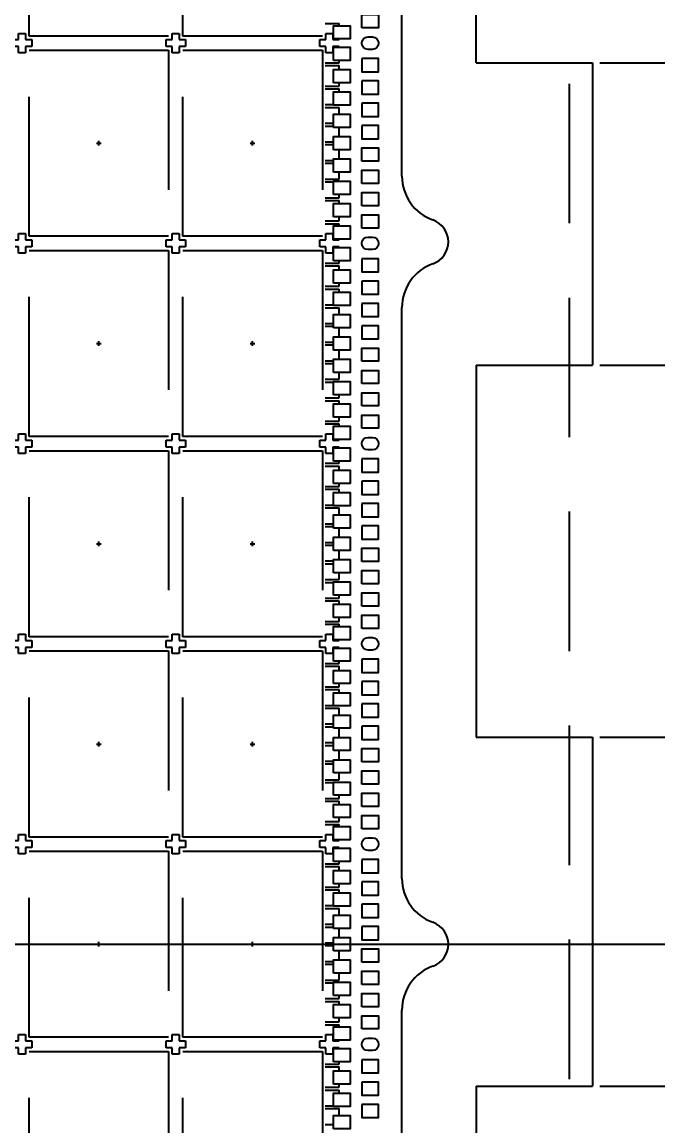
# Model space of a CAD drawing. Header units: millimetres. Extents: x 478.7 to 490.1, y 73.3 to 79.8.
# Drawn here: x 484.002 to 484.857, y 76.355 to 77.838 of the extents above; entities that cross this region are included whole.
import ezdxf

# ---------------------------------------------------------------- set-up
doc = ezdxf.new("R2010")
doc.units = ezdxf.units.MM
doc.header["$LTSCALE"] = 0.5
doc.header["$PDMODE"] = 98
for name, pattern in [('CENTER', [50.8, 31.75, -6.35, 6.35, -6.35]), ('HIDDEN', [0.375, 0.25, -0.125]), ('PHANTOM', [2.5, 1.25, -0.25, 0.25, -0.25, 0.25, -0.25])]:
    doc.linetypes.add(name, pattern=pattern)
for name, color, linetype in [('1D', 4, 'Continuous'), ('BTM', 7, 'HIDDEN'), ('CEN', 2, 'CENTER'), ('DIM', 3, 'Continuous'), ('PKG', 1, 'PHANTOM')]:
    doc.layers.add(name, color=color, linetype=linetype)
doc.styles.add('SIMPLEX', font='simplex.shx', dxfattribs={"bigfont": 'AllInOneBig.shx'})
doc.dimstyles.new('Standard2', dxfattribs={"dimtxt": 0.08, "dimasz": 0.08, "dimexe": 0.01, "dimexo": 0.01, "dimgap": 0.015, "dimtad": 1, "dimdec": 3, "dimlfac": 16, "dimrnd": 0.0005, "dimzin": 1, "dimtxsty": 'SIMPLEX', "dimcen": 0.01, "dimclrd": 256, "dimclre": 256, "dimclrt": 256, "dimazin": 3, "dimtp": 0.03, "dimtm": 0.05, "dimtfac": 0.8, "dimtdec": 3, "dimtmove": 0, "dimatfit": 3, "dimfxl": 0.05, "dimtzin": 4, "dimlwd": -1, "dimlwe": -1})

# ---------------------------------------------------------------- blocks, each defined once
blk = doc.blocks.new('*U22')
at = {"layer": 'CEN', "ltscale": 0.005}
for p, q in [((-0.003125, 0), (0.003125, 0)), ((0, -0.003125), (0, 0.003125))]:
    blk.add_line(p, q, dxfattribs=at)
at = {"layer": 'PKG', "ltscale": 0.3}
blk.add_lwpolyline([(-0.09375, 0.125), (0.09375, 0.125), (0.09375, -0.125), (-0.09375, -0.125)], close=True, dxfattribs=at)
blk = doc.blocks.new('*U23')
at = {"layer": 'DIM', "color": 0, "linetype": 'ByBlock', "lineweight": -2, "transparency": 16777216}
for p in [(3.0984, 2.9597), (3.305, 2.9597), (3.0984, 2.6906), (3.305, 2.6906), (3.0984, 2.4216), (3.305, 2.4216), (3.0984, 2.1525), (3.305, 2.1525), (3.0984, 1.8834), (3.305, 1.8834), (3.0984, 1.6144), (3.305, 1.6144), (3.0984, 1.3453), (3.305, 1.3453)]:
    blk.add_blockref('*U22', p, dxfattribs=at)
blk = doc.blocks.new('*D52')
at = {"layer": 'Defpoints', "color": 0, "ltscale": 0.1, "transparency": 16777216}
for p in [(484.5439, 78.5177), (486.111, 78.5177), (484.5439, 74.6802)]:
    blk.add_point(p, dxfattribs=at)
at = {"layer": 'DIM', "linetype": 'ByBlock', "ltscale": 0.1, "transparency": 16777216}
for p, q in [((484.5539, 78.5177), (486.121, 78.5177)), ((486.111, 78.4377), (486.111, 77.4196)), ((486.111, 74.7602), (486.111, 75.7782)), ((484.5539, 74.6802), (486.121, 74.6802))]:
    blk.add_line(p, q, dxfattribs=at)
at = {"layer": 'DIM', "ltscale": 0.1, "transparency": 16777216}
for points in [[(486.0977, 78.4377), (486.1244, 78.4377), (486.111, 78.5177)], [(486.0977, 74.7602), (486.1244, 74.7602), (486.111, 74.6802)]]:
    blk.add_solid(points, dxfattribs=at)
at = {"layer": 'DIM', "ltscale": 0.1, "transparency": 16777216, "insert": (486.111, 76.5989), "char_height": 0.08, "attachment_point": 5, "rotation": 90, "style": 'SIMPLEX'}
blk.add_mtext('\\A1;59.300X61.400(MOLD PKG)', dxfattribs=at)
blk = doc.blocks.new('*D24')
at = {"layer": 'Defpoints', "color": 0, "ltscale": 0.1, "transparency": 16777216}
for p in [(482.718, 76.5989), (482.718, 76.5989), (485.2113, 76.5989)]:
    blk.add_point(p, dxfattribs=at)
at = {"layer": 'DIM', "ltscale": 0.1, "transparency": 16777216}
blk.add_line((482.728, 76.5989), (485.2113, 76.5989), dxfattribs=at)
at = {"layer": 'DIM', "ltscale": 0.1, "transparency": 16777216, "insert": (485.3863, 76.5989), "char_height": 0.08, "attachment_point": 5, "style": 'SIMPLEX'}
blk.add_mtext('\\A1;0.000', dxfattribs=at)
blk = doc.blocks.new('*D55')
at = {"layer": 'Defpoints', "color": 0, "ltscale": 0.1, "transparency": 16777216}
for p in [(484.7687, 78.2833), (485.2113, 78.2833), (482.6595, 76.5989)]:
    blk.add_point(p, dxfattribs=at)
at = {"layer": 'DIM', "ltscale": 0.1, "transparency": 16777216}
blk.add_line((484.7787, 78.2833), (485.2113, 78.2833), dxfattribs=at)
at = {"layer": 'DIM', "ltscale": 0.1, "transparency": 16777216, "insert": (485.4244, 78.2833), "char_height": 0.08, "attachment_point": 5, "style": 'SIMPLEX'}
blk.add_mtext('\\A1;26.950', dxfattribs=at)
blk = doc.blocks.new('*D56')
at = {"layer": 'Defpoints', "color": 0, "ltscale": 0.1, "transparency": 16777216}
for p in [(484.7687, 77.7833), (485.2113, 77.7833), (482.6595, 76.5989)]:
    blk.add_point(p, dxfattribs=at)
at = {"layer": 'DIM', "ltscale": 0.1, "transparency": 16777216}
blk.add_line((484.7787, 77.7833), (485.2113, 77.7833), dxfattribs=at)
at = {"layer": 'DIM', "ltscale": 0.1, "transparency": 16777216, "insert": (485.4168, 77.7833), "char_height": 0.08, "attachment_point": 5, "style": 'SIMPLEX'}
blk.add_mtext('\\A1;18.950', dxfattribs=at)
blk = doc.blocks.new('*D57')
at = {"layer": 'Defpoints', "color": 0, "ltscale": 0.1, "transparency": 16777216}
for p in [(484.7687, 77.377), (485.2113, 77.377), (482.6595, 76.5989)]:
    blk.add_point(p, dxfattribs=at)
at = {"layer": 'DIM', "ltscale": 0.1, "transparency": 16777216}
blk.add_line((484.7787, 77.377), (485.2113, 77.377), dxfattribs=at)
at = {"layer": 'DIM', "ltscale": 0.1, "transparency": 16777216, "insert": (485.4168, 77.377), "char_height": 0.08, "attachment_point": 5, "style": 'SIMPLEX'}
blk.add_mtext('\\A1;12.450', dxfattribs=at)
blk = doc.blocks.new('*D58')
at = {"layer": 'Defpoints', "color": 0, "ltscale": 0.1, "transparency": 16777216}
for p in [(484.7687, 76.877), (485.2113, 76.877), (482.6595, 76.5989)]:
    blk.add_point(p, dxfattribs=at)
at = {"layer": 'DIM', "ltscale": 0.1, "transparency": 16777216}
blk.add_line((484.7787, 76.877), (485.2113, 76.877), dxfattribs=at)
at = {"layer": 'DIM', "ltscale": 0.1, "transparency": 16777216, "insert": (485.3863, 76.877), "char_height": 0.08, "attachment_point": 5, "style": 'SIMPLEX'}
blk.add_mtext('\\A1;4.450', dxfattribs=at)
blk = doc.blocks.new('*D59')
at = {"layer": 'Defpoints', "color": 0, "ltscale": 0.1, "transparency": 16777216}
for p in [(482.6595, 76.5989), (484.7687, 75.9083), (485.2113, 75.9083)]:
    blk.add_point(p, dxfattribs=at)
at = {"layer": 'DIM', "ltscale": 0.1, "transparency": 16777216}
blk.add_line((484.7787, 75.9083), (485.2113, 75.9083), dxfattribs=at)
at = {"layer": 'DIM', "ltscale": 0.1, "transparency": 16777216, "insert": (485.4092, 75.9083), "char_height": 0.08, "attachment_point": 5, "style": 'SIMPLEX'}
blk.add_mtext('\\A1;11.050', dxfattribs=at)
blk = doc.blocks.new('*D60')
at = {"layer": 'Defpoints', "color": 0, "ltscale": 0.1, "transparency": 16777216}
for p in [(482.6595, 76.5989), (484.7687, 76.4083), (485.2113, 76.4083)]:
    blk.add_point(p, dxfattribs=at)
at = {"layer": 'DIM', "ltscale": 0.1, "transparency": 16777216}
blk.add_line((484.7787, 76.4083), (485.2113, 76.4083), dxfattribs=at)
at = {"layer": 'DIM', "ltscale": 0.1, "transparency": 16777216, "insert": (485.3863, 76.4083), "char_height": 0.08, "attachment_point": 5, "style": 'SIMPLEX'}
blk.add_mtext('\\A1;3.050', dxfattribs=at)
blk = doc.blocks.new('*D61')
at = {"layer": 'Defpoints', "color": 0, "ltscale": 0.1, "transparency": 16777216}
for p in [(485.2113, 78.9061), (484.6437, 78.8302), (482.6595, 76.5989)]:
    blk.add_point(p, dxfattribs=at)
at = {"layer": 'DIM', "ltscale": 0.1, "transparency": 16777216}
for p, q in [((484.8913, 78.8302), (485.0513, 78.9061)), ((485.0513, 78.9061), (485.2113, 78.9061)), ((484.6537, 78.8302), (484.8913, 78.8302))]:
    blk.add_line(p, q, dxfattribs=at)
at = {"layer": 'DIM', "ltscale": 0.1, "transparency": 16777216, "insert": (485.4244, 78.9061), "char_height": 0.08, "attachment_point": 5, "style": 'SIMPLEX'}
blk.add_mtext('\\A1;35.700', dxfattribs=at)
blk = doc.blocks.new('*D62')
at = {"layer": 'Defpoints', "color": 0, "ltscale": 0.1, "transparency": 16777216}
for p in [(485.2113, 78.7961), (484.5119, 78.7364), (482.6595, 76.5989)]:
    blk.add_point(p, dxfattribs=at)
at = {"layer": 'DIM', "ltscale": 0.1, "transparency": 16777216}
for p, q in [((484.8913, 78.7364), (485.0513, 78.7961)), ((485.0513, 78.7961), (485.2113, 78.7961)), ((484.5219, 78.7364), (484.8913, 78.7364))]:
    blk.add_line(p, q, dxfattribs=at)
at = {"layer": 'DIM', "ltscale": 0.1, "transparency": 16777216, "insert": (485.4244, 78.7961), "char_height": 0.08, "attachment_point": 5, "style": 'SIMPLEX'}
blk.add_mtext('\\A1;34.200', dxfattribs=at)
blk = doc.blocks.new('*D63')
at = {"layer": 'Defpoints', "color": 0, "ltscale": 0.1, "transparency": 16777216}
for p in [(485.2113, 78.6864), (484.6437, 78.6364), (482.6595, 76.5989)]:
    blk.add_point(p, dxfattribs=at)
at = {"layer": 'DIM', "ltscale": 0.1, "transparency": 16777216}
for p, q in [((484.8913, 78.6364), (485.0513, 78.6864)), ((485.0513, 78.6864), (485.2113, 78.6864)), ((484.6537, 78.6364), (484.8913, 78.6364))]:
    blk.add_line(p, q, dxfattribs=at)
at = {"layer": 'DIM', "ltscale": 0.1, "transparency": 16777216, "insert": (485.4244, 78.6864), "char_height": 0.08, "attachment_point": 5, "style": 'SIMPLEX'}
blk.add_mtext('\\A1;32.600', dxfattribs=at)
blk = doc.blocks.new('*D64')
at = {"layer": 'Defpoints', "color": 0, "ltscale": 0.1, "transparency": 16777216}
for p in [(482.6595, 76.5989), (484.6437, 74.5989), (485.2113, 74.5489)]:
    blk.add_point(p, dxfattribs=at)
at = {"layer": 'DIM', "ltscale": 0.1, "transparency": 16777216}
for p, q in [((484.6537, 74.5989), (484.8913, 74.5989)), ((484.8913, 74.5989), (485.0513, 74.5489)), ((485.0513, 74.5489), (485.2113, 74.5489))]:
    blk.add_line(p, q, dxfattribs=at)
at = {"layer": 'DIM', "ltscale": 0.1, "transparency": 16777216, "insert": (485.4244, 74.5489), "char_height": 0.08, "attachment_point": 5, "style": 'SIMPLEX'}
blk.add_mtext('\\A1;32.000', dxfattribs=at)
blk = doc.blocks.new('*D65')
at = {"layer": 'Defpoints', "color": 0, "ltscale": 0.1, "transparency": 16777216}
for p in [(484.7687, 79.3616), (484.7687, 78.758), (482.6595, 76.5989)]:
    blk.add_point(p, dxfattribs=at)
at = {"layer": 'DIM', "ltscale": 0.1, "transparency": 16777216}
blk.add_line((484.7687, 78.768), (484.7687, 79.3616), dxfattribs=at)
at = {"layer": 'DIM', "ltscale": 0.1, "transparency": 16777216, "insert": (484.7687, 79.5747), "char_height": 0.08, "attachment_point": 5, "rotation": 90, "style": 'SIMPLEX'}
blk.add_mtext('\\A1;33.747', dxfattribs=at)
blk = doc.blocks.new('*D66')
at = {"layer": 'Defpoints', "color": 0, "ltscale": 0.1, "transparency": 16777216}
for p in [(484.6437, 79.3616), (484.6437, 78.8302), (482.6595, 76.5989)]:
    blk.add_point(p, dxfattribs=at)
at = {"layer": 'DIM', "ltscale": 0.1, "transparency": 16777216}
blk.add_line((484.6437, 78.8402), (484.6437, 79.3616), dxfattribs=at)
at = {"layer": 'DIM', "ltscale": 0.1, "transparency": 16777216, "insert": (484.6437, 79.5671), "char_height": 0.08, "attachment_point": 5, "rotation": 90, "style": 'SIMPLEX'}
blk.add_mtext('\\A1;31.747', dxfattribs=at)
blk = doc.blocks.new('*D67')
at = {"layer": 'Defpoints', "color": 0, "ltscale": 0.1, "transparency": 16777216}
for p in [(484.3962, 79.3616), (484.4562, 78.7446), (482.6595, 76.5989)]:
    blk.add_point(p, dxfattribs=at)
at = {"layer": 'DIM', "ltscale": 0.1, "transparency": 16777216}
for p, q in [((484.3962, 79.2016), (484.3962, 79.3616)), ((484.4562, 79.0416), (484.3962, 79.2016)), ((484.4562, 78.7546), (484.4562, 79.0416))]:
    blk.add_line(p, q, dxfattribs=at)
at = {"layer": 'DIM', "ltscale": 0.1, "transparency": 16777216, "insert": (484.3962, 79.5747), "char_height": 0.08, "attachment_point": 5, "rotation": 90, "style": 'SIMPLEX'}
blk.add_mtext('\\A1;28.747', dxfattribs=at)
blk = doc.blocks.new('*D31')
at = {"layer": 'Defpoints', "color": 0, "ltscale": 0.1, "transparency": 16777216}
for p in [(482.6595, 76.5989), (484.6437, 74.5989), (484.6437, 74.0824)]:
    blk.add_point(p, dxfattribs=at)
at = {"layer": 'DIM', "ltscale": 0.1, "transparency": 16777216}
blk.add_line((484.6437, 74.5889), (484.6437, 74.0824), dxfattribs=at)
at = {"layer": 'DIM', "ltscale": 0.1, "transparency": 16777216, "insert": (484.6437, 73.8769), "char_height": 0.08, "attachment_point": 5, "rotation": 90, "style": 'SIMPLEX'}
blk.add_mtext('\\A1;31.747', dxfattribs=at)
blk = doc.blocks.new('*D85')
at = {"layer": 'Defpoints', "color": 0, "ltscale": 0.1, "transparency": 16777216}
for p in [(482.6595, 76.5989), (484.6124, 75.9083), (484.5144, 74.0824)]:
    blk.add_point(p, dxfattribs=at)
at = {"layer": 'DIM', "ltscale": 0.1, "transparency": 16777216}
for p, q in [((484.6124, 75.8983), (484.6124, 74.4024)), ((484.6124, 74.4024), (484.5144, 74.2424)), ((484.5144, 74.2424), (484.5144, 74.0824))]:
    blk.add_line(p, q, dxfattribs=at)
at = {"layer": 'DIM', "ltscale": 0.1, "transparency": 16777216, "insert": (484.5144, 73.8769), "char_height": 0.08, "attachment_point": 5, "rotation": 90, "style": 'SIMPLEX'}
blk.add_mtext('\\A1;31.247', dxfattribs=at)
blk = doc.blocks.new('*D86')
at = {"layer": 'Defpoints', "color": 0, "ltscale": 0.1, "transparency": 16777216}
for p in [(484.7374, 78.6177), (486.4786, 78.6177), (484.7374, 74.6177)]:
    blk.add_point(p, dxfattribs=at)
at = {"layer": 'DIM', "ltscale": 0.1, "transparency": 16777216}
for p, q in [((484.7474, 78.6177), (486.4886, 78.6177)), ((486.4786, 78.5377), (486.4786, 77.4689)), ((486.4786, 74.6977), (486.4786, 75.7665)), ((484.7474, 74.6177), (486.4886, 74.6177))]:
    blk.add_line(p, q, dxfattribs=at)
for points in [[(486.4653, 78.5377), (486.4919, 78.5377), (486.4786, 78.6177)], [(486.4653, 74.6977), (486.4919, 74.6977), (486.4786, 74.6177)]]:
    blk.add_solid(points, dxfattribs=at)
at = {"layer": 'DIM', "ltscale": 0.1, "transparency": 16777216, "insert": (486.4786, 76.6177), "char_height": 0.08, "attachment_point": 5, "rotation": 90, "style": 'SIMPLEX'}
blk.add_mtext('\\A1;64.000%%P0.500(TAPE WIDTH)', dxfattribs=at)

msp = doc.modelspace()

# ---------------------------------------------------------------- linework, layer by layer
at = {"color": 2, "linetype": 'HIDDEN', "ltscale": 1.5}
msp.add_line((484.737441, 78.617661), (484.737441, 74.617661), dxfattribs=at)
at = {"color": 0}
for p, q in [((484.612441, 77.783286), (484.612441, 78.283286)), ((484.612441, 77.783286), (484.768691, 77.783286)), ((484.612441, 77.377036), (484.768691, 77.377036)), ((484.612441, 77.377036), (484.612441, 76.877036)), ((484.612441, 76.877036), (484.768691, 76.877036)), ((484.768691, 76.877036), (484.768691, 76.408286)), ((484.612441, 76.408286), (484.768691, 76.408286)), ((484.612441, 76.408286), (484.612441, 75.908286))]:
    msp.add_line(p, q, dxfattribs=at)
msp.add_line((484.768691, 77.783286), (484.768691, 77.377036))
at = {"ltscale": 0.03}
for points in [[(484.458723, 77.830318), (484.458723, 77.84813), (484.481379, 77.84813), (484.481379, 77.830318)], [(484.42091, 77.815318), (484.42091, 77.83313), (484.443098, 77.83313), (484.443098, 77.815318)], [(484.42091, 77.786255), (484.42091, 77.804068), (484.443098, 77.804068), (484.443098, 77.786255)], [(484.458723, 77.789068), (484.458723, 77.771255), (484.481379, 77.771255), (484.481379, 77.789068)], [(484.42091, 77.756255), (484.42091, 77.774068), (484.443098, 77.774068), (484.443098, 77.756255)], [(484.458723, 77.759068), (484.458723, 77.741255), (484.481379, 77.741255), (484.481379, 77.759068)], [(484.42091, 77.726255), (484.42091, 77.744068), (484.443098, 77.744068), (484.443098, 77.726255)], [(484.458723, 77.729068), (484.458723, 77.711255), (484.481379, 77.711255), (484.481379, 77.729068)], [(484.42091, 77.696255), (484.42091, 77.714068), (484.443098, 77.714068), (484.443098, 77.696255)], [(484.458723, 77.699068), (484.458723, 77.681255), (484.481379, 77.681255), (484.481379, 77.699068)], [(484.42091, 77.666255), (484.42091, 77.684068), (484.443098, 77.684068), (484.443098, 77.666255)], [(484.458723, 77.651255), (484.458723, 77.669068), (484.481379, 77.669068), (484.481379, 77.651255)], [(484.42091, 77.636255), (484.42091, 77.654068), (484.443098, 77.654068), (484.443098, 77.636255)], [(484.458723, 77.621255), (484.458723, 77.639068), (484.481379, 77.639068), (484.481379, 77.621255)], [(484.42091, 77.606255), (484.42091, 77.624068), (484.443098, 77.624068), (484.443098, 77.606255)], [(484.458723, 77.591255), (484.458723, 77.609068), (484.481379, 77.609068), (484.481379, 77.591255)], [(484.42091, 77.576255), (484.42091, 77.594068), (484.443098, 77.594068), (484.443098, 77.576255)], [(484.458723, 77.561255), (484.458723, 77.579068), (484.481379, 77.579068), (484.481379, 77.561255)], [(484.42091, 77.546255), (484.42091, 77.564068), (484.443098, 77.564068), (484.443098, 77.546255)], [(484.42091, 77.517193), (484.42091, 77.535005), (484.443098, 77.535005), (484.443098, 77.517193)], [(484.458723, 77.520005), (484.458723, 77.502193), (484.481379, 77.502193), (484.481379, 77.520005)], [(484.42091, 77.487193), (484.42091, 77.505005), (484.443098, 77.505005), (484.443098, 77.487193)], [(484.458723, 77.490005), (484.458723, 77.472193), (484.481379, 77.472193), (484.481379, 77.490005)], [(484.42091, 77.457193), (484.42091, 77.475005), (484.443098, 77.475005), (484.443098, 77.457193)], [(484.458723, 77.460005), (484.458723, 77.442193), (484.481379, 77.442193), (484.481379, 77.460005)], [(484.42091, 77.427193), (484.42091, 77.445005), (484.443098, 77.445005), (484.443098, 77.427193)], [(484.458723, 77.430005), (484.458723, 77.412193), (484.481379, 77.412193), (484.481379, 77.430005)], [(484.42091, 77.397193), (484.42091, 77.415005), (484.443098, 77.415005), (484.443098, 77.397193)], [(484.458723, 77.382193), (484.458723, 77.400005), (484.481379, 77.400005), (484.481379, 77.382193)], [(484.42091, 77.367193), (484.42091, 77.385005), (484.443098, 77.385005), (484.443098, 77.367193)], [(484.458723, 77.352193), (484.458723, 77.370005), (484.481379, 77.370005), (484.481379, 77.352193)], [(484.42091, 77.337193), (484.42091, 77.355005), (484.443098, 77.355005), (484.443098, 77.337193)], [(484.458723, 77.322193), (484.458723, 77.340005), (484.481379, 77.340005), (484.481379, 77.322193)], [(484.42091, 77.307193), (484.42091, 77.325005), (484.443098, 77.325005), (484.443098, 77.307193)], [(484.458723, 77.292193), (484.458723, 77.310005), (484.481379, 77.310005), (484.481379, 77.292193)], [(484.42091, 77.277193), (484.42091, 77.295005), (484.443098, 77.295005), (484.443098, 77.277193)], [(484.42091, 77.24813), (484.42091, 77.265943), (484.443098, 77.265943), (484.443098, 77.24813)], [(484.458723, 77.250943), (484.458723, 77.23313), (484.481379, 77.23313), (484.481379, 77.250943)], [(484.42091, 77.21813), (484.42091, 77.235943), (484.443098, 77.235943), (484.443098, 77.21813)], [(484.458723, 77.220943), (484.458723, 77.20313), (484.481379, 77.20313), (484.481379, 77.220943)], [(484.42091, 77.18813), (484.42091, 77.205943), (484.443098, 77.205943), (484.443098, 77.18813)], [(484.458723, 77.190943), (484.458723, 77.17313), (484.481379, 77.17313), (484.481379, 77.190943)], [(484.42091, 77.15813), (484.42091, 77.175943), (484.443098, 77.175943), (484.443098, 77.15813)], [(484.458723, 77.160943), (484.458723, 77.14313), (484.481379, 77.14313), (484.481379, 77.160943)], [(484.42091, 77.12813), (484.42091, 77.145943), (484.443098, 77.145943), (484.443098, 77.12813)], [(484.458723, 77.11313), (484.458723, 77.130943), (484.481379, 77.130943), (484.481379, 77.11313)], [(484.42091, 77.09813), (484.42091, 77.115943), (484.443098, 77.115943), (484.443098, 77.09813)], [(484.458723, 77.08313), (484.458723, 77.100943), (484.481379, 77.100943), (484.481379, 77.08313)], [(484.42091, 77.06813), (484.42091, 77.085943), (484.443098, 77.085943), (484.443098, 77.06813)], [(484.458723, 77.05313), (484.458723, 77.070943), (484.481379, 77.070943), (484.481379, 77.05313)], [(484.42091, 77.03813), (484.42091, 77.055943), (484.443098, 77.055943), (484.443098, 77.03813)], [(484.458723, 77.02313), (484.458723, 77.040943), (484.481379, 77.040943), (484.481379, 77.02313)], [(484.42091, 77.00813), (484.42091, 77.025943), (484.443098, 77.025943), (484.443098, 77.00813)], [(484.42091, 76.979068), (484.42091, 76.99688), (484.443098, 76.99688), (484.443098, 76.979068)], [(484.458723, 76.98188), (484.458723, 76.964068), (484.481379, 76.964068), (484.481379, 76.98188)], [(484.42091, 76.949068), (484.42091, 76.96688), (484.443098, 76.96688), (484.443098, 76.949068)], [(484.458723, 76.95188), (484.458723, 76.934068), (484.481379, 76.934068), (484.481379, 76.95188)], [(484.42091, 76.919068), (484.42091, 76.93688), (484.443098, 76.93688), (484.443098, 76.919068)], [(484.458723, 76.92188), (484.458723, 76.904068), (484.481379, 76.904068), (484.481379, 76.92188)], [(484.42091, 76.889068), (484.42091, 76.90688), (484.443098, 76.90688), (484.443098, 76.889068)], [(484.458723, 76.89188), (484.458723, 76.874068), (484.481379, 76.874068), (484.481379, 76.89188)], [(484.42091, 76.859068), (484.42091, 76.87688), (484.443098, 76.87688), (484.443098, 76.859068)], [(484.458723, 76.844068), (484.458723, 76.86188), (484.481379, 76.86188), (484.481379, 76.844068)], [(484.42091, 76.829068), (484.42091, 76.84688), (484.443098, 76.84688), (484.443098, 76.829068)], [(484.458723, 76.814068), (484.458723, 76.83188), (484.481379, 76.83188), (484.481379, 76.814068)], [(484.42091, 76.799068), (484.42091, 76.81688), (484.443098, 76.81688), (484.443098, 76.799068)], [(484.458723, 76.784068), (484.458723, 76.80188), (484.481379, 76.80188), (484.481379, 76.784068)], [(484.42091, 76.769068), (484.42091, 76.78688), (484.443098, 76.78688), (484.443098, 76.769068)], [(484.458723, 76.754068), (484.458723, 76.77188), (484.481379, 76.77188), (484.481379, 76.754068)], [(484.42091, 76.739068), (484.42091, 76.75688), (484.443098, 76.75688), (484.443098, 76.739068)], [(484.42091, 76.710005), (484.42091, 76.727818), (484.443098, 76.727818), (484.443098, 76.710005)], [(484.458723, 76.712818), (484.458723, 76.695005), (484.481379, 76.695005), (484.481379, 76.712818)], [(484.42091, 76.680005), (484.42091, 76.697818), (484.443098, 76.697818), (484.443098, 76.680005)], [(484.458723, 76.682818), (484.458723, 76.665005), (484.481379, 76.665005), (484.481379, 76.682818)], [(484.42091, 76.650005), (484.42091, 76.667818), (484.443098, 76.667818), (484.443098, 76.650005)], [(484.458723, 76.652818), (484.458723, 76.635005), (484.481379, 76.635005), (484.481379, 76.652818)], [(484.42091, 76.620005), (484.42091, 76.637818), (484.443098, 76.637818), (484.443098, 76.620005)], [(484.458723, 76.622818), (484.458723, 76.605005), (484.481379, 76.605005), (484.481379, 76.622818)], [(484.42091, 76.590005), (484.42091, 76.607818), (484.443098, 76.607818), (484.443098, 76.590005)], [(484.458723, 76.575005), (484.458723, 76.592818), (484.481379, 76.592818), (484.481379, 76.575005)], [(484.42091, 76.560005), (484.42091, 76.577818), (484.443098, 76.577818), (484.443098, 76.560005)], [(484.458723, 76.545005), (484.458723, 76.562818), (484.481379, 76.562818), (484.481379, 76.545005)], [(484.42091, 76.530005), (484.42091, 76.547818), (484.443098, 76.547818), (484.443098, 76.530005)], [(484.458723, 76.515005), (484.458723, 76.532818), (484.481379, 76.532818), (484.481379, 76.515005)], [(484.42091, 76.500005), (484.42091, 76.517818), (484.443098, 76.517818), (484.443098, 76.500005)], [(484.458723, 76.485005), (484.458723, 76.502818), (484.481379, 76.502818), (484.481379, 76.485005)], [(484.42091, 76.470005), (484.42091, 76.487818), (484.443098, 76.487818), (484.443098, 76.470005)], [(484.42091, 76.440943), (484.42091, 76.458755), (484.443098, 76.458755), (484.443098, 76.440943)], [(484.458723, 76.443755), (484.458723, 76.425943), (484.481379, 76.425943), (484.481379, 76.443755)], [(484.42091, 76.410943), (484.42091, 76.428755), (484.443098, 76.428755), (484.443098, 76.410943)], [(484.458723, 76.413755), (484.458723, 76.395943), (484.481379, 76.395943), (484.481379, 76.413755)], [(484.42091, 76.380943), (484.42091, 76.398755), (484.443098, 76.398755), (484.443098, 76.380943)], [(484.458723, 76.383755), (484.458723, 76.365943), (484.481379, 76.365943), (484.481379, 76.383755)], [(484.42091, 76.350943), (484.42091, 76.368755), (484.443098, 76.368755), (484.443098, 76.350943)]]:
    msp.add_lwpolyline(points, close=True, dxfattribs=at)
for points in [[(484.458723, 77.809693), (484.458723, 77.809693, -0.41421356), (484.46716, 77.81813), (484.472941, 77.81813, -0.41421356), (484.481379, 77.809693), (484.481379, 77.809693, -0.41421356), (484.472941, 77.801255), (484.46716, 77.801255, -0.41421356)], [(484.458723, 77.54063), (484.458723, 77.54063, -0.41421356), (484.46716, 77.549068), (484.472941, 77.549068, -0.41421356), (484.481379, 77.54063), (484.481379, 77.54063, -0.41421356), (484.472941, 77.532193), (484.46716, 77.532193, -0.41421356)], [(484.458723, 77.271568), (484.458723, 77.271568, -0.41421356), (484.46716, 77.280005), (484.472941, 77.280005, -0.41421356), (484.481379, 77.271568), (484.481379, 77.271568, -0.41421356), (484.472941, 77.26313), (484.46716, 77.26313, -0.41421356)], [(484.458723, 77.002505), (484.458723, 77.002505, -0.41421356), (484.46716, 77.010943), (484.472941, 77.010943, -0.41421356), (484.481379, 77.002505), (484.481379, 77.002505, -0.41421356), (484.472941, 76.994068), (484.46716, 76.994068, -0.41421356)], [(484.458723, 76.733443), (484.458723, 76.733443, -0.41421356), (484.46716, 76.74188), (484.472941, 76.74188, -0.41421356), (484.481379, 76.733443), (484.481379, 76.733443, -0.41421356), (484.472941, 76.725005), (484.46716, 76.725005, -0.41421356)], [(484.458723, 76.46438), (484.458723, 76.46438, -0.41421356), (484.46716, 76.472818), (484.472941, 76.472818, -0.41421356), (484.481379, 76.46438), (484.481379, 76.46438, -0.41421356), (484.472941, 76.455943), (484.46716, 76.455943, -0.41421356)]]:
    msp.add_lwpolyline(points, format="xyb", close=True, dxfattribs=at)
at = {"layer": '1D', "linetype": 'CENTER'}
for p, q in [((484.512629, 77.63105), (484.512629, 78.398023)), ((484.512629, 76.6873), (484.512629, 77.454273))]:
    msp.add_line(p, q, dxfattribs=at)
at = {"layer": '1D'}
msp.add_line((484.512629, 75.74355), (484.512629, 76.510523), dxfattribs=at)
for centre, radius, start, end in [((484.575129, 77.63105), 0.0625, 180, 250.528779), ((484.543879, 77.542661), 0.03125, 289.471221, 70.528779), ((484.575129, 77.454273), 0.0625, 109.471221, 180), ((484.575129, 76.6873), 0.0625, 180, 250.528779), ((484.543879, 76.598911), 0.03125, 289.471221, 70.528779), ((484.575129, 76.510523), 0.0625, 109.471221, 180)]:
    msp.add_arc(centre, radius, start, end, dxfattribs=at)
at = {"layer": 'BTM', "ltscale": 0.03}
for p, q in [((484.40966, 77.836099), (484.42841, 77.836099)), ((484.42841, 77.83313), (484.42841, 77.836099)), ((484.40966, 77.783286), (484.42841, 77.783286)), ((484.40966, 77.779536), (484.42841, 77.779536)), ((484.42841, 77.783286), (484.42841, 77.786255)), ((484.42841, 77.774068), (484.42841, 77.779536)), ((484.40966, 77.752036), (484.42841, 77.752036)), ((484.42841, 77.752036), (484.42841, 77.756255)), ((484.40966, 77.748286), (484.42841, 77.748286)), ((484.42841, 77.744068), (484.42841, 77.748286)), ((484.40966, 77.727036), (484.42091, 77.727036)), ((484.40966, 77.723286), (484.42841, 77.723286)), ((484.42841, 77.714068), (484.42841, 77.723286)), ((484.40966, 77.702036), (484.42091, 77.702036)), ((484.40966, 77.698286), (484.42091, 77.698286)), ((484.42841, 77.684068), (484.42841, 77.696255)), ((484.40966, 77.677036), (484.42091, 77.677036)), ((484.40966, 77.673286), (484.42091, 77.673286)), ((484.42841, 77.654068), (484.42841, 77.666255)), ((484.40966, 77.652036), (484.42091, 77.652036)), ((484.40966, 77.648286), (484.42091, 77.648286)), ((484.42841, 77.627036), (484.42841, 77.636255)), ((484.40966, 77.627036), (484.42841, 77.627036)), ((484.40966, 77.623286), (484.42091, 77.623286)), ((484.40966, 77.602036), (484.42841, 77.602036)), ((484.42841, 77.602036), (484.42841, 77.606255)), ((484.40966, 77.598286), (484.42841, 77.598286)), ((484.42841, 77.594068), (484.42841, 77.598286)), ((484.42841, 77.570786), (484.42841, 77.576255)), ((484.40966, 77.570786), (484.42841, 77.570786)), ((484.40966, 77.567036), (484.42841, 77.567036)), ((484.42841, 77.564068), (484.42841, 77.567036)), ((484.40966, 77.514224), (484.42841, 77.514224)), ((484.42841, 77.514224), (484.42841, 77.517193)), ((484.40966, 77.510474), (484.42841, 77.510474)), ((484.42841, 77.505005), (484.42841, 77.510474)), ((484.40966, 77.482974), (484.42841, 77.482974)), ((484.42841, 77.482974), (484.42841, 77.487193)), ((484.40966, 77.479224), (484.42841, 77.479224)), ((484.42841, 77.475005), (484.42841, 77.479224)), ((484.40966, 77.457974), (484.42091, 77.457974)), ((484.40966, 77.454224), (484.42841, 77.454224)), ((484.42841, 77.445005), (484.42841, 77.454224)), ((484.40966, 77.432974), (484.42091, 77.432974)), ((484.40966, 77.429224), (484.42091, 77.429224)), ((484.42841, 77.415005), (484.42841, 77.427193)), ((484.40966, 77.407974), (484.42091, 77.407974)), ((484.40966, 77.404224), (484.42091, 77.404224)), ((484.42841, 77.385005), (484.42841, 77.397193)), ((484.40966, 77.382974), (484.42091, 77.382974)), ((484.40966, 77.379224), (484.42091, 77.379224)), ((484.42841, 77.357974), (484.42841, 77.367193)), ((484.40966, 77.357974), (484.42841, 77.357974)), ((484.40966, 77.354224), (484.42091, 77.354224)), ((484.42841, 77.332974), (484.42841, 77.337193)), ((484.40966, 77.332974), (484.42841, 77.332974)), ((484.40966, 77.329224), (484.42841, 77.329224)), ((484.42841, 77.325005), (484.42841, 77.329224)), ((484.42841, 77.301724), (484.42841, 77.307193)), ((484.40966, 77.301724), (484.42841, 77.301724)), ((484.40966, 77.297974), (484.42841, 77.297974)), ((484.42841, 77.295005), (484.42841, 77.297974)), ((484.40966, 77.245161), (484.42841, 77.245161)), ((484.42841, 77.245161), (484.42841, 77.24813)), ((484.40966, 77.241411), (484.42841, 77.241411)), ((484.42841, 77.235943), (484.42841, 77.241411)), ((484.42841, 77.213911), (484.42841, 77.21813)), ((484.40966, 77.213911), (484.42841, 77.213911)), ((484.40966, 77.210161), (484.42841, 77.210161)), ((484.42841, 77.205943), (484.42841, 77.210161)), ((484.40966, 77.188911), (484.42091, 77.188911)), ((484.40966, 77.185161), (484.42841, 77.185161)), ((484.42841, 77.175943), (484.42841, 77.185161)), ((484.40966, 77.163911), (484.42091, 77.163911)), ((484.40966, 77.160161), (484.42091, 77.160161)), ((484.42841, 77.145943), (484.42841, 77.15813)), ((484.40966, 77.138911), (484.42091, 77.138911)), ((484.40966, 77.135161), (484.42091, 77.135161)), ((484.42841, 77.115943), (484.42841, 77.12813)), ((484.40966, 77.113911), (484.42091, 77.113911)), ((484.40966, 77.110161), (484.42091, 77.110161)), ((484.42841, 77.088911), (484.42841, 77.09813)), ((484.40966, 77.088911), (484.42841, 77.088911)), ((484.40966, 77.085161), (484.42091, 77.085161)), ((484.42841, 77.063911), (484.42841, 77.06813)), ((484.40966, 77.063911), (484.42841, 77.063911)), ((484.40966, 77.060161), (484.42841, 77.060161)), ((484.42841, 77.055943), (484.42841, 77.060161)), ((484.42841, 77.032661), (484.42841, 77.03813)), ((484.40966, 77.032661), (484.42841, 77.032661)), ((484.40966, 77.028911), (484.42841, 77.028911)), ((484.42841, 77.025943), (484.42841, 77.028911)), ((484.42841, 76.976099), (484.42841, 76.979068)), ((484.40966, 76.976099), (484.42841, 76.976099)), ((484.40966, 76.972349), (484.42841, 76.972349)), ((484.42841, 76.96688), (484.42841, 76.972349)), ((484.42841, 76.944849), (484.42841, 76.949068)), ((484.40966, 76.944849), (484.42841, 76.944849)), ((484.40966, 76.941099), (484.42841, 76.941099)), ((484.42841, 76.93688), (484.42841, 76.941099)), ((484.40966, 76.919849), (484.42091, 76.919849)), ((484.40966, 76.916099), (484.42841, 76.916099)), ((484.42841, 76.90688), (484.42841, 76.916099)), ((484.40966, 76.894849), (484.42091, 76.894849)), ((484.40966, 76.891099), (484.42091, 76.891099)), ((484.42841, 76.87688), (484.42841, 76.889068)), ((484.40966, 76.869849), (484.42091, 76.869849)), ((484.40966, 76.866099), (484.42091, 76.866099)), ((484.40966, 76.844849), (484.42091, 76.844849)), ((484.42841, 76.84688), (484.42841, 76.859068)), ((484.40966, 76.841099), (484.42091, 76.841099)), ((484.40966, 76.819849), (484.42841, 76.819849)), ((484.40966, 76.816099), (484.42091, 76.816099)), ((484.42841, 76.819849), (484.42841, 76.829068)), ((484.40966, 76.794849), (484.42841, 76.794849)), ((484.40966, 76.791099), (484.42841, 76.791099)), ((484.42841, 76.794849), (484.42841, 76.799068)), ((484.42841, 76.78688), (484.42841, 76.791099)), ((484.40966, 76.763599), (484.42841, 76.763599)), ((484.40966, 76.759849), (484.42841, 76.759849)), ((484.42841, 76.763599), (484.42841, 76.769068)), ((484.42841, 76.75688), (484.42841, 76.759849)), ((484.40966, 76.707036), (484.42841, 76.707036)), ((484.40966, 76.703286), (484.42841, 76.703286)), ((484.42841, 76.707036), (484.42841, 76.710005)), ((484.42841, 76.697818), (484.42841, 76.703286)), ((484.40966, 76.675786), (484.42841, 76.675786)), ((484.40966, 76.672036), (484.42841, 76.672036)), ((484.42841, 76.675786), (484.42841, 76.680005)), ((484.42841, 76.667818), (484.42841, 76.672036)), ((484.40966, 76.650786), (484.42091, 76.650786)), ((484.40966, 76.647036), (484.42841, 76.647036)), ((484.42841, 76.637818), (484.42841, 76.647036)), ((484.40966, 76.625786), (484.42091, 76.625786)), ((484.40966, 76.622036), (484.42091, 76.622036)), ((484.42841, 76.607818), (484.42841, 76.620005)), ((484.40966, 76.600786), (484.42091, 76.600786)), ((484.40966, 76.597036), (484.42091, 76.597036)), ((484.42841, 76.577818), (484.42841, 76.590005)), ((484.40966, 76.575786), (484.42091, 76.575786)), ((484.40966, 76.572036), (484.42091, 76.572036)), ((484.40966, 76.550786), (484.42841, 76.550786)), ((484.42841, 76.550786), (484.42841, 76.560005)), ((484.40966, 76.547036), (484.42091, 76.547036)), ((484.40966, 76.525786), (484.42841, 76.525786)), ((484.40966, 76.522036), (484.42841, 76.522036)), ((484.42841, 76.525786), (484.42841, 76.530005)), ((484.42841, 76.517818), (484.42841, 76.522036)), ((484.40966, 76.494536), (484.42841, 76.494536)), ((484.40966, 76.490786), (484.42841, 76.490786)), ((484.42841, 76.494536), (484.42841, 76.500005)), ((484.42841, 76.487818), (484.42841, 76.490786)), ((484.40966, 76.437974), (484.42841, 76.437974)), ((484.40966, 76.434224), (484.42841, 76.434224)), ((484.42841, 76.437974), (484.42841, 76.440943)), ((484.42841, 76.428755), (484.42841, 76.434224)), ((484.40966, 76.406724), (484.42841, 76.406724)), ((484.40966, 76.402974), (484.42841, 76.402974)), ((484.42841, 76.406724), (484.42841, 76.410943)), ((484.42841, 76.398755), (484.42841, 76.402974)), ((484.40966, 76.381724), (484.42091, 76.381724)), ((484.40966, 76.377974), (484.42841, 76.377974)), ((484.42841, 76.368755), (484.42841, 76.377974)), ((484.40966, 76.356724), (484.42091, 76.356724))]:
    msp.add_line(p, q, dxfattribs=at)
for points in [[(484.015285, 77.81438), (484.015285, 77.805005), (484.006848, 77.805005), (484.006848, 77.796568), (483.997473, 77.796568), (483.997473, 77.805005), (483.989035, 77.805005), (483.989035, 77.81438), (483.997473, 77.81438), (483.997473, 77.822818), (484.006848, 77.822818), (484.006848, 77.81438)], [(484.221848, 77.81438), (484.221848, 77.805005), (484.21341, 77.805005), (484.21341, 77.796568), (484.204035, 77.796568), (484.204035, 77.805005), (484.195598, 77.805005), (484.195598, 77.81438), (484.204035, 77.81438), (484.204035, 77.822818), (484.21341, 77.822818), (484.21341, 77.81438)], [(484.015285, 77.545318), (484.015285, 77.535943), (484.006848, 77.535943), (484.006848, 77.527505), (483.997473, 77.527505), (483.997473, 77.535943), (483.989035, 77.535943), (483.989035, 77.545318), (483.997473, 77.545318), (483.997473, 77.553755), (484.006848, 77.553755), (484.006848, 77.545318)], [(484.221848, 77.545318), (484.221848, 77.535943), (484.21341, 77.535943), (484.21341, 77.527505), (484.204035, 77.527505), (484.204035, 77.535943), (484.195598, 77.535943), (484.195598, 77.545318), (484.204035, 77.545318), (484.204035, 77.553755), (484.21341, 77.553755), (484.21341, 77.545318)], [(484.015285, 77.276255), (484.015285, 77.26688), (484.006848, 77.26688), (484.006848, 77.258443), (483.997473, 77.258443), (483.997473, 77.26688), (483.989035, 77.26688), (483.989035, 77.276255), (483.997473, 77.276255), (483.997473, 77.284693), (484.006848, 77.284693), (484.006848, 77.276255)], [(484.221848, 77.276255), (484.221848, 77.26688), (484.21341, 77.26688), (484.21341, 77.258443), (484.204035, 77.258443), (484.204035, 77.26688), (484.195598, 77.26688), (484.195598, 77.276255), (484.204035, 77.276255), (484.204035, 77.284693), (484.21341, 77.284693), (484.21341, 77.276255)], [(484.015285, 77.007193), (484.015285, 76.997818), (484.006848, 76.997818), (484.006848, 76.98938), (483.997473, 76.98938), (483.997473, 76.997818), (483.989035, 76.997818), (483.989035, 77.007193), (483.997473, 77.007193), (483.997473, 77.01563), (484.006848, 77.01563), (484.006848, 77.007193)], [(484.221848, 77.007193), (484.221848, 76.997818), (484.21341, 76.997818), (484.21341, 76.98938), (484.204035, 76.98938), (484.204035, 76.997818), (484.195598, 76.997818), (484.195598, 77.007193), (484.204035, 77.007193), (484.204035, 77.01563), (484.21341, 77.01563), (484.21341, 77.007193)], [(484.015285, 76.73813), (484.015285, 76.728755), (484.006848, 76.728755), (484.006848, 76.720318), (483.997473, 76.720318), (483.997473, 76.728755), (483.989035, 76.728755), (483.989035, 76.73813), (483.997473, 76.73813), (483.997473, 76.746568), (484.006848, 76.746568), (484.006848, 76.73813)], [(484.221848, 76.73813), (484.221848, 76.728755), (484.21341, 76.728755), (484.21341, 76.720318), (484.204035, 76.720318), (484.204035, 76.728755), (484.195598, 76.728755), (484.195598, 76.73813), (484.204035, 76.73813), (484.204035, 76.746568), (484.21341, 76.746568), (484.21341, 76.73813)], [(484.015285, 76.469068), (484.015285, 76.459693), (484.006848, 76.459693), (484.006848, 76.451255), (483.997473, 76.451255), (483.997473, 76.459693), (483.989035, 76.459693), (483.989035, 76.469068), (483.997473, 76.469068), (483.997473, 76.477505), (484.006848, 76.477505), (484.006848, 76.469068)], [(484.221848, 76.469068), (484.221848, 76.459693), (484.21341, 76.459693), (484.21341, 76.451255), (484.204035, 76.451255), (484.204035, 76.459693), (484.195598, 76.459693), (484.195598, 76.469068), (484.204035, 76.469068), (484.204035, 76.477505), (484.21341, 76.477505), (484.21341, 76.469068)]]:
    msp.add_lwpolyline(points, close=True, dxfattribs=at)
for points in [[(484.42841, 77.804068), (484.42841, 77.805005), (484.419973, 77.805005), (484.419973, 77.796568), (484.410598, 77.796568), (484.410598, 77.805005), (484.40216, 77.805005), (484.40216, 77.81438), (484.410598, 77.81438), (484.410598, 77.822818), (484.419973, 77.822818), (484.419973, 77.81438), (484.42841, 77.81438), (484.42841, 77.815318)], [(484.42841, 77.535005), (484.42841, 77.535943), (484.419973, 77.535943), (484.419973, 77.527505), (484.410598, 77.527505), (484.410598, 77.535943), (484.40216, 77.535943), (484.40216, 77.545318), (484.410598, 77.545318), (484.410598, 77.553755), (484.419973, 77.553755), (484.419973, 77.545318), (484.42841, 77.545318), (484.42841, 77.546255)], [(484.42841, 77.265943), (484.42841, 77.26688), (484.419973, 77.26688), (484.419973, 77.258443), (484.410598, 77.258443), (484.410598, 77.26688), (484.40216, 77.26688), (484.40216, 77.276255), (484.410598, 77.276255), (484.410598, 77.284693), (484.419973, 77.284693), (484.419973, 77.276255), (484.42841, 77.276255), (484.42841, 77.277193)], [(484.42841, 76.99688), (484.42841, 76.997818), (484.419973, 76.997818), (484.419973, 76.98938), (484.410598, 76.98938), (484.410598, 76.997818), (484.40216, 76.997818), (484.40216, 77.007193), (484.410598, 77.007193), (484.410598, 77.01563), (484.419973, 77.01563), (484.419973, 77.007193), (484.42841, 77.007193), (484.42841, 77.00813)], [(484.42841, 76.727818), (484.42841, 76.728755), (484.419973, 76.728755), (484.419973, 76.720318), (484.410598, 76.720318), (484.410598, 76.728755), (484.40216, 76.728755), (484.40216, 76.73813), (484.410598, 76.73813), (484.410598, 76.746568), (484.419973, 76.746568), (484.419973, 76.73813), (484.42841, 76.73813), (484.42841, 76.739068)], [(484.42841, 76.458755), (484.42841, 76.459693), (484.419973, 76.459693), (484.419973, 76.451255), (484.410598, 76.451255), (484.410598, 76.459693), (484.40216, 76.459693), (484.40216, 76.469068), (484.410598, 76.469068), (484.410598, 76.477505), (484.419973, 76.477505), (484.419973, 76.469068), (484.42841, 76.469068), (484.42841, 76.470005)]]:
    msp.add_lwpolyline(points, dxfattribs=at)

# ---------------------------------------------------------------- block references
at = {"layer": 'DIM', "ltscale": 0.03}
msp.add_blockref('*U23', (481.007004, 74.984536), dxfattribs=at)

# ---------------------------------------------------------------- dimensions: what is measured, and where the dimension line sits
at = {"layer": 'DIM', "color": 0, "ltscale": 0.1}
for feature_location, offset, dtype, origin, picture, middle in [((484.768691, 78.757974), (0, 0.603664), 1, (482.659504, 76.598911), '*D65', (484.768691, 79.574733)), ((484.456191, 78.744607), (-0.06, 0.617031), 1, (482.659504, 76.598911), '*D67', (484.396191, 79.574733)), ((484.643691, 78.830161), (0, 0.531476), 1, (482.659504, 76.598911), '*D66', (484.643691, 79.567114)), ((484.643691, 78.830161), (0.567658, 0.075898), 0, (482.659504, 76.598911), '*D61', (485.424444, 78.90606)), ((484.511868, 78.736411), (0.699481, 0.059723), 0, (482.659504, 76.598911), '*D62', (485.424444, 78.796134)), ((484.643691, 78.636411), (0.567658, 0.05), 0, (482.659504, 76.598911), '*D63', (485.424444, 78.686411)), ((484.768691, 78.283286), (0.442658, 0), 0, (482.659504, 76.598911), '*D55', (485.424444, 78.283286)), ((484.768691, 77.783286), (0.442658, 0), 0, (482.659504, 76.598911), '*D56', (485.416825, 77.783286)), ((484.768691, 77.377036), (0.442658, 0), 0, (482.659504, 76.598911), '*D57', (485.416825, 77.377036)), ((484.768691, 76.877036), (0.442658, 0), 0, (482.659504, 76.598911), '*D58', (485.386349, 76.877036)), ((482.7179605492, 76.5989114119), (2.493388663, 0), 0, (482.7179605492, 76.5989114119), '*D24', (485.3863492121, 76.5989114119)), ((484.768691, 75.908286), (0.442658, 0), 0, (482.659504, 76.598911), '*D59', (485.409206, 75.908286)), ((484.768691, 76.408286), (0.442658, 0), 0, (482.659504, 76.598911), '*D60', (485.386349, 76.408286)), ((484.643691, 74.598911), (0.567658, -0.05), 0, (482.659504, 76.598911), '*D64', (485.424444, 74.548911)), ((484.643691, 74.598911), (0, -0.516539), 1, (482.659504, 76.598911), '*D31', (484.643691, 73.876896)), ((484.612441, 75.908286), (-0.098088, -1.825914), 1, (482.659504, 76.598911), '*D85', (484.514354, 73.876896))]:
    dim = msp.add_ordinate_dim(feature_location=feature_location, offset=offset, dtype=dtype, origin=origin, dimstyle='Standard2', dxfattribs=at)
    dim.commit()
    dim.dimension.update_dxf_attribs({"geometry": picture, "text_midpoint": middle})
at = {"layer": 'DIM', "ltscale": 0.1}
dim = msp.add_linear_dim(base=(486.478602, 78.617661), p1=(484.737441, 74.617661), p2=(484.737441, 78.617661), angle=90, text='<>%%P0.500(TAPE WIDTH)', dimstyle='Standard2', dxfattribs=at)
dim.commit()
dim.dimension.update_dxf_attribs({"geometry": '*D86', "text_midpoint": (486.478602, 76.617661), "dimtype": 160})
at = {"layer": 'DIM', "color": 0, "ltscale": 0.1}
dim = msp.add_linear_dim(base=(486.111022, 78.517661), p1=(484.543879, 74.680161), p2=(484.543879, 78.517661), angle=90, text='59.300X<>(MOLD PKG)', dimstyle='Standard2', override={"dimfxl": 0.15, "dimarcsym": 1}, dxfattribs=at)
dim.commit()
dim.dimension.update_dxf_attribs({"geometry": '*D52', "text_midpoint": (486.111022, 76.598911)})

doc.saveas('drawing.dxf')
